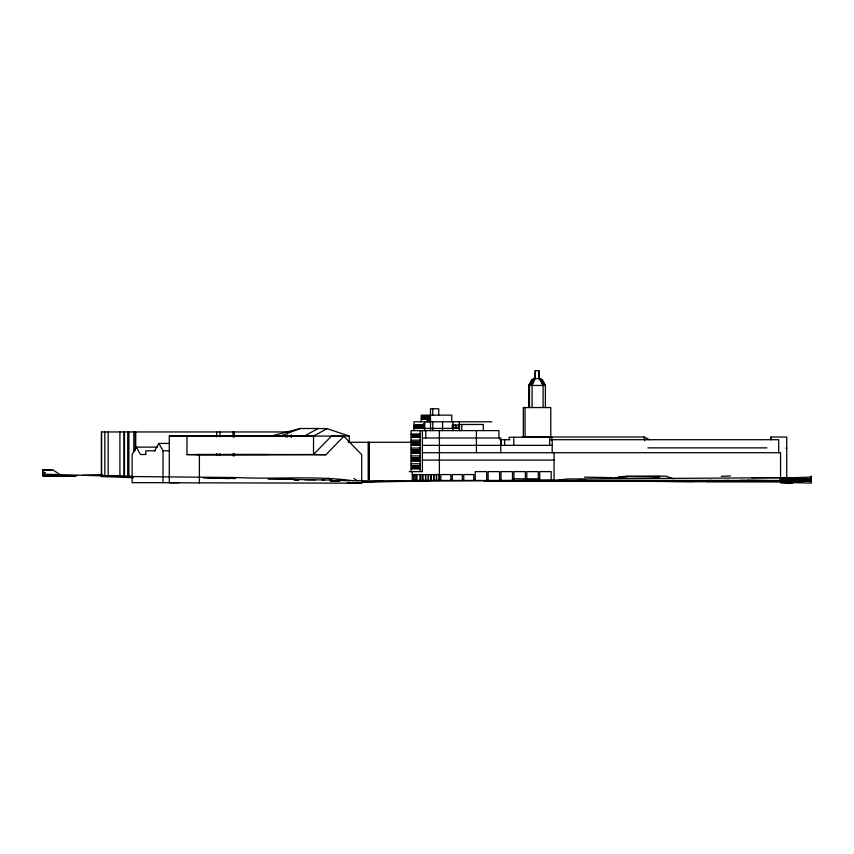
<?xml version="1.0" encoding="UTF-8"?>
<svg xmlns="http://www.w3.org/2000/svg" width="854" height="854" viewBox="0 0 854 854"><rect width="100%" height="100%" fill="white"/><g stroke="black" fill="none" stroke-linecap="round" stroke-linejoin="round"><path stroke-width="1.28" d="M169.295 435.892L169.284 482.788L361.701 483.172L361.712 454.691L343.831 436.287L331.416 436.084L313.525 454.509L186.973 454.595L186.983 436.18L169.295 435.892L281.265 435.818M199.388 483.279L199.398 454.798L186.973 454.595M349.297 442.65L349.297 436.074L327.029 428.655L313.525 436.095L313.525 454.509L325.94 454.723L343.831 436.287M331.587 481.378L331.598 478.774M532.074 407.55L532.095 384.77L532.896 380.831A10.077 7.078 62.6 0 1 534.583 378.6L539.514 378.578A10.077 2.936 73.3 0 1 541.03 380.799L543.101 385.453L543.101 407.55M811.289 481.72L811.289 479.606L796.793 479.521M644.119 437.931L644.236 437.013L522.285 437.013M529.469 407.55L529.469 385.453L531.519 380.777A10.355 9.202 45.6 0 1 534.198 378.578L535.223 378.087M529.096 385.453L531.401 380.852A9.405 9.394 -90 0 1 534.124 378.61L535.298 378.087L535.351 370.721M532.074 385.453L535.351 378.087L534.583 378.6A10.077 2.936 -73.3 0 0 533.857 379.55M423.563 423.755L423.563 427.16M423.68 423.776L423.328 424.246C424.246 433.554 423.926 416.699 423.616 427.181M157.627 447.122L136.309 447.122L132.124 454.488L132.124 482.681L179.009 482.681M154.659 450.805L158.833 443.439L169.498 443.439M529.469 385.453L535.351 378.087M543.101 385.453L539.023 378.087L539.023 370.721L535.106 370.721L535.106 378.087L528.733 385.453L528.733 407.55M318.115 428.505L300.234 428.516L271.999 435.828L304.611 435.956L318.115 428.505L327.029 428.655M42.7 473.821L45.433 472.732L42.7 471.963M280.774 435.967L300.234 428.516M535.148 378.087L534.028 378.536A10.355 9.298 74.9 0 0 531.22 380.692L528.733 385.453L545.386 385.453L545.386 407.55M535.052 480.578L483.727 480.749M659.971 476.489L625.534 476.447L616.876 478.4L621.093 476.532L659.32 476.916M288.097 431.964L101.434 431.964L101.434 476.532L110.059 475.561L132.701 476.564M628.256 476.489L614.314 477.973L625.534 476.447M614.314 477.973L626.857 476.34L665.693 476.126L673.582 478.806M711.606 480.396L693.064 481.496L663.932 481.368M561.633 480.418L548.054 480.77L558.676 480.813M82.507 475.283L102.555 474.504M383.788 481.208L361.776 481.966M721.299 476.318L730.362 475.934M780.246 478.859L786.747 478.656M659.309 476.692L652.883 476.906L655.37 476.97M785.808 479.788L811.3 479.681L811.3 476.254L811.3 477.023L795.618 477.632L566.992 479.009L557.299 480.29L546.25 480.3C493.495 480.621 440.792 481.112 388.026 480.983L352.659 480.663M728.74 480.407L706.343 481.603L784.292 481.987L784.292 479.873M362.245 481.859L421.321 481.229M484.09 480.919L552.559 480.386M61.936 475.881L42.7 475.806L42.7 469.956L51.72 469.956M73.636 475.667L77.533 475.593M586.143 480.386L577.208 480.45M361.52 481.752L405.458 481.304M747.528 480.375L786.747 480.994M331.437 480.695L338.771 480.642L331.267 480.685M787.409 477.632L751.904 477.685M410.721 481.314L429.701 481.229M483.962 480.642L618.584 480.951M491.797 421.78L414.03 421.78L414.03 430.619M414.03 428.409L459.292 428.409M411.073 434.302L420.136 434.302M283.912 435.818L306.437 435.807M186.983 436.18L349.297 436.074M411.073 437.248L420.136 437.248M422.399 437.985L500.754 437.985L500.754 452.716M499.729 439.703L509.945 439.703M549.581 439.703L778.688 439.703L778.688 452.716M411.073 440.194L420.136 440.194M411.073 442.158L420.136 442.158M348.272 442.287L410.785 442.287M411.073 445.105L420.136 445.105M422.399 445.35L552.186 445.35M647.898 447.87L766.892 447.87M411.073 448.051L420.136 448.051M785.99 448.201L786.747 448.201M411.073 450.015L420.136 450.015M155.097 450.805L145.778 450.805L145.778 454.488M158.833 443.439L163.018 450.805L169.679 450.805M422.399 452.716L780.556 452.716L780.556 480.46L483.343 480.46M411.073 452.962L420.136 452.962M145.82 454.488L140.494 454.488L136.309 447.122M196.1 454.488L268.369 454.488M199.398 454.798L325.94 454.723M411.073 455.908L420.136 455.908M411.073 457.872L420.136 457.872M422.399 460.082L554.054 460.082M411.073 460.818L420.136 460.818M411.073 463.765L420.136 463.765M411.073 465.729L420.136 465.729M411.073 468.675L420.136 468.675M42.7 469.956L52.873 469.956L62.545 476.212L75.28 476.383L52.329 475.806M409.301 471.621L422.399 471.621L422.399 430.619M412.268 474.568L416.506 474.568L416.506 480.46M481.581 480.46L412.268 480.46L412.268 471.621M518.442 481.208L673.08 481.208M787.537 478.678L811.3 478.72L797.177 478.603M780.876 479.414L786.747 479.553L780.108 479.542M513.798 478.774L538.703 478.848M277.048 479.307L293.253 479.361L280.219 479.211M777.087 480.962L811.3 480.823L770.137 480.866L792.672 481.144M767.426 480.556L739.959 480.375M331.213 480.802L338.995 480.845M788.882 479.478L783.609 479.446L811.289 479.606M572.543 480.621L688.185 481.752L780.3 481.346L787.655 482.104M632.974 481.186L650.929 481.314M268.177 479.201L293.253 479.361M787.719 481.015L811.3 481.197M798.255 481.592L783.086 481.475L802.344 481.656M788.359 483.001L791.722 483.033M282.802 479.275L315.201 479.809M339.187 480.823L330.455 480.738L339.081 481.122L331.224 480.866M330.562 480.738L339.55 480.834M774.578 481.368L795.255 481.613M304.782 479.734L324.563 479.959M780.919 483.033L792.619 483.172L790.238 482.841M215.816 478.208L235.629 478.496M304.611 435.956L313.525 436.095M347.3 482.937L361.701 483.172M584.52 477.108L613.044 477.674M785.37 483.033L792.619 483.172M298.366 480.065L294.416 479.98L298.292 480.065M331 480.717L339.977 480.898M294.694 480.065L298.601 480.161M42.7 474.151L122.549 476.447L236.654 477.535C275.191 479.51 314.315 475.464 352.606 480.663M133.309 477.674L101.434 476.532M294.737 480.194L297.395 480.268M771.418 480.653L781.399 480.983M223.673 478.315L203.06 477.642L228.712 478.614M322.182 479.809L331 480.151L328.47 478.144M336.86 480.279L350.172 480.813M792.555 482.617L811.3 483.086L811.3 480.834M538.959 378.087L540.08 378.536A10.419 9.298 -74.1 0 1 542.898 380.681L545.386 385.453L539.023 378.087M649.638 439.778L644.236 437.013L644.717 440.696M353.866 478.475L357.634 480.898M543.817 382.88L542.546 380.799A10.077 9.234 -46.6 0 0 539.877 378.578L538.778 378.087L538.778 370.721M544.489 384.77L544.66 385.453M786.747 483.054L786.747 437.024L770.639 437.024L770.639 439.671M785.99 478.955L785.99 481.005M784.282 477.311L784.282 479.553M771.354 437.024L771.354 439.671M554.054 452.716L554.054 480.46M552.186 439.703L552.186 452.716M551.833 437.013L551.833 440.696M551.182 480.46L551.182 471.621L539.717 471.621L539.717 480.46M550.777 437.013L550.777 407.55L523.342 407.55L523.342 437.013M549.634 445.35L549.634 437.248L509.165 437.248L509.165 439.703M538.287 480.46L538.287 471.621L526.822 471.621L526.822 480.46M525.381 480.46L525.381 471.621L513.916 471.621L513.916 480.46M525.05 407.55L525.05 437.013M513.798 437.248L513.798 445.35M512.485 480.46L512.485 471.621L501.02 471.621L501.02 480.46M504.629 439.703L504.629 444.955M501.234 439.703L501.234 444.902M499.579 480.46L499.579 471.621L488.114 471.621L488.114 480.46M498.896 437.985L498.896 430.619L411.073 430.619L411.073 471.621M486.684 480.46L486.684 471.621L475.219 471.621L475.219 480.46M483.321 430.619L483.321 424.481L459.548 424.481L459.548 430.619M476.415 430.619L476.415 452.716M473.778 480.46L473.778 474.568L463.743 474.568L463.743 480.46M462.313 480.46L462.313 474.568L452.278 474.568L452.278 480.46M461.811 424.481L461.811 430.619M459.292 421.78L459.292 430.619M452.919 421.78L452.919 430.619M452.246 424.972L452.246 427.673M451.777 421.78L451.777 415.151L421.236 415.151L421.236 421.78M450.848 480.46L450.848 474.568L440.813 474.568L440.813 480.46M442.575 421.78L442.575 430.619M439.383 430.619L439.383 480.46M439.041 480.46L439.041 474.568L436.661 474.568L436.661 480.46M438.732 415.151L438.732 408.767L430.491 408.767L430.523 430.619M436.319 480.46L436.319 474.568L433.949 474.568L433.949 480.46M433.608 480.46L433.608 474.568L431.227 474.568L431.227 480.46M432.754 408.767L432.754 415.151M432.786 421.78L432.786 430.619M430.886 480.46L430.886 474.568L428.516 474.568L428.516 480.46M429.573 421.78L429.124 416.133L429.124 421.78M428.174 480.46L428.174 474.568L425.794 474.568L425.794 480.46M427.544 421.78L427.544 416.133L427.096 421.78M425.794 430.619L425.794 437.985M425.452 480.46L425.452 474.568L423.072 474.568L423.072 480.46M424.79 421.78L424.79 430.619M422.111 480.46L422.111 474.568L420.414 474.568L420.414 480.46M420.136 430.619L420.136 471.621M420.136 480.46L420.136 474.568L416.795 474.568L416.795 480.46M419.378 434.302L419.378 437.248M419.378 442.158L419.378 445.105M419.378 450.015L419.378 452.962M419.378 457.872L419.378 460.818M419.378 465.729L419.378 468.675M418.62 434.302L418.62 437.248M418.62 442.158L418.62 445.105M418.62 450.015L418.62 452.962M418.62 457.872L418.62 460.818M418.62 465.729L418.62 468.675M417.873 434.302L417.873 437.248M417.873 442.158L417.873 445.105M417.873 450.015L417.873 452.962M417.873 457.872L417.873 460.818M417.873 465.729L417.873 468.675M417.115 434.302L417.115 437.248M417.115 442.158L417.115 445.105M417.115 450.015L417.115 452.962M417.115 457.872L417.115 460.818M417.115 465.729L417.115 468.675M416.357 434.302L416.357 437.248M416.357 442.158L416.357 445.105M416.357 450.015L416.357 452.962M416.357 457.872L416.357 460.818M416.357 465.729L416.357 468.675M415.599 434.302L415.599 437.248M415.599 442.158L415.599 445.105M415.599 450.015L415.599 452.962M415.599 457.872L415.599 460.818M415.599 465.729L415.599 468.675M415.097 474.568L415.097 480.46M414.852 434.302L414.852 437.248M414.852 442.158L414.852 445.105M414.852 450.015L414.852 452.962M414.852 457.872L414.852 460.818M414.852 465.729L414.852 468.675M414.542 424.972L414.542 427.918M414.094 434.302L414.094 437.248M414.094 442.158L414.094 445.105M414.094 450.015L414.094 452.962M414.094 457.872L414.094 460.818M414.094 465.729L414.094 468.675M413.678 474.568L413.678 480.46M413.336 434.302L413.336 437.248M413.336 442.158L413.336 445.105M413.336 450.015L413.336 452.962M413.336 457.872L413.336 460.818M413.336 465.729L413.336 468.675M412.589 434.302L412.589 437.248M412.589 442.158L412.589 445.105M412.589 450.015L412.589 452.962M412.589 457.872L412.589 460.818M412.589 465.729L412.589 468.675M411.831 434.302L411.831 437.248M411.831 442.158L411.831 445.105M411.831 450.015L411.831 452.962M411.831 457.872L411.831 460.818M411.831 465.729L411.831 468.675M369.206 442.287L369.206 479.233M368.875 442.287L368.875 479.233M368.181 442.287L368.181 479.307M291.406 435.06L291.406 437.12M291.022 435.06L291.022 437.12M287.424 435.049L287.424 437.109M285.663 435.049L285.663 437.109M234.37 431.964L234.37 436.938M234.37 453.848L234.37 455.844M233.601 431.964L233.601 436.938M233.601 453.826L233.601 455.812M233.099 431.964L233.099 436.938M233.099 453.826L233.099 455.812M219.862 431.964L219.862 436.896M219.862 453.655L219.862 455.63M216.67 431.964L216.67 436.885M216.67 453.581L216.67 455.545M163.018 450.805L163.018 482.681M135.733 431.964L135.733 448.724M135.199 431.964L135.199 450.581M133.822 431.964L133.822 451.499M128.911 431.964L128.911 476.286M127.726 431.964L127.726 476.105M124.481 431.964L124.481 476.009M123.947 431.964L123.947 475.956M119.912 431.964L119.912 475.71M108.18 431.964L108.18 475.582M104.839 431.964L104.839 476.297M101.562 431.964L101.562 476.532M538.5 378.536A10.419 4.526 82.1 0 1 538.799 378.802M422.004 416.133L421.545 419.079L422.004 416.133M422.794 416.133L422.335 419.079L422.794 416.133M423.584 416.133L423.136 419.079L423.584 416.133M424.374 416.133L423.926 419.079L424.374 416.133M425.175 416.133L424.716 419.079L425.175 416.133M425.965 416.133L425.505 419.079L425.965 416.133M426.754 416.133L426.306 419.079L426.754 416.133M428.345 416.133L427.886 419.079L428.345 416.133M414.905 424.972L414.339 424.972L414.339 427.918L414.905 427.918L414.905 424.972M415.695 424.972L415.129 424.972L415.129 427.918L415.695 427.918L415.695 424.972M416.496 424.972L415.93 424.972L415.93 427.918L416.496 427.918L416.496 424.972M417.286 424.972L416.72 424.972L416.72 427.918L417.286 427.918L417.286 424.972M418.076 424.972L417.51 424.972L417.51 427.918L418.076 427.918L418.076 424.972M418.866 424.972L418.3 424.972L418.3 427.918L418.866 427.918L418.866 424.972M419.666 424.972L419.1 424.972L419.1 427.918L419.666 427.918L419.666 424.972M420.456 424.972L419.89 424.972L419.89 427.918L420.456 427.918L420.456 424.972M421.246 424.972L420.68 424.972L420.68 427.918L421.246 427.918L421.246 424.972M422.036 424.972L421.47 424.972L421.47 427.918L422.036 427.918L422.036 424.972M455.353 424.972L453.196 424.972L453.196 427.673L455.353 427.673L455.353 424.972M458.459 424.972L456.303 424.972L456.303 427.673L458.459 427.673L458.459 424.972M811.3 479.638L800.497 479.457L811.3 479.681M67.114 476.169L42.7 475.625L67.114 476.169"/></g></svg>
